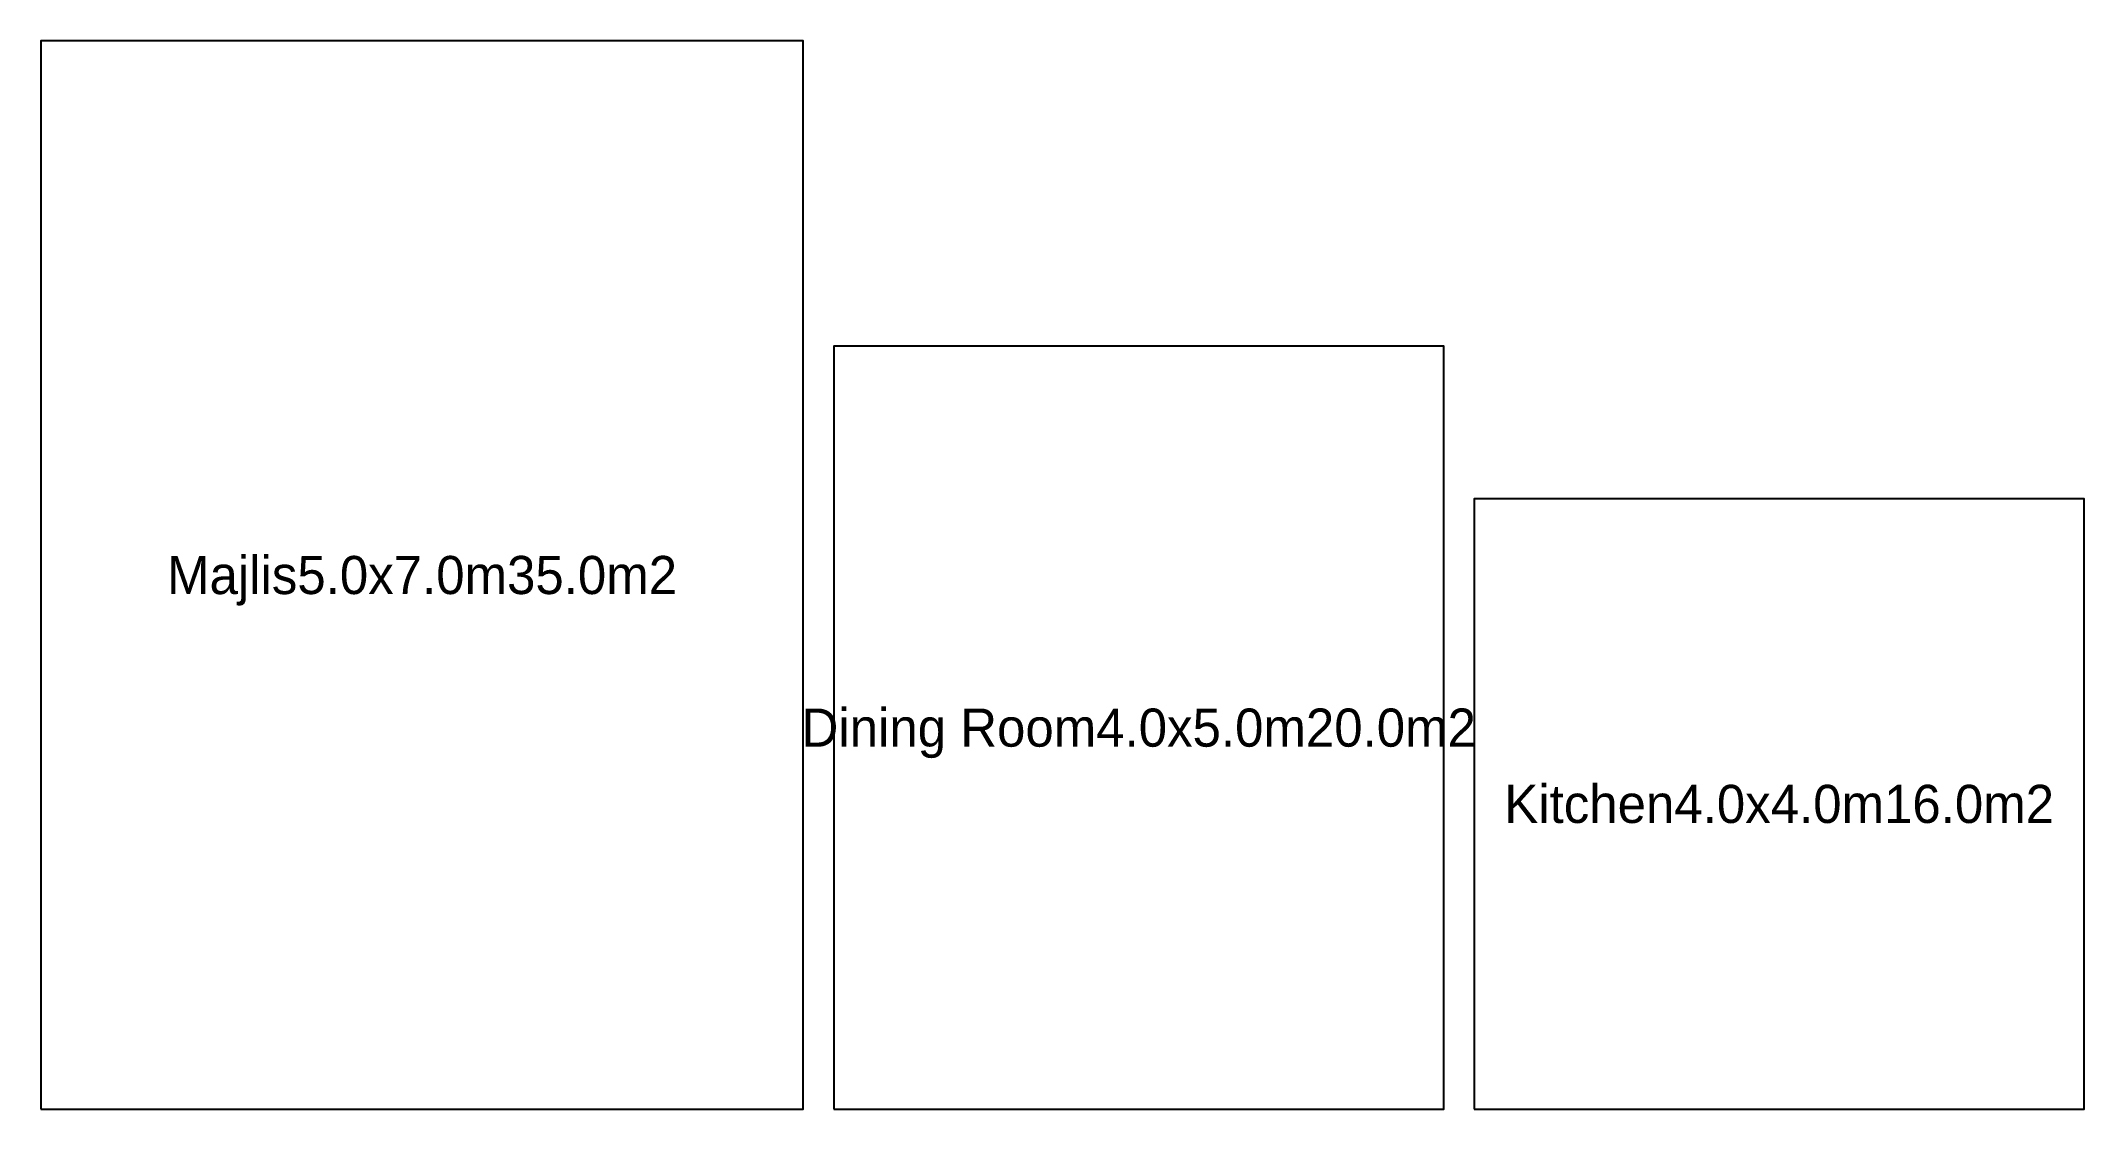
# Model space of a CAD drawing. Header units: metres. Extents: x 0 to 13.4, y 0 to 7.
import ezdxf
from ezdxf.enums import TextEntityAlignment as Align

# ---------------------------------------------------------------- set-up
doc = ezdxf.new("R2010")
doc.units = ezdxf.units.M
doc.layers.add('ROOM_LABELS', color=3, linetype='Continuous')
doc.layers.add('WALLS', color=7, linetype='Continuous')

msp = doc.modelspace()

# ---------------------------------------------------------------- linework, layer by layer
at = {"layer": 'WALLS'}
for points in [[(0, 0), (5, 0), (5, 7), (0, 7), (0, 0)], [(5.2, 0), (9.2, 0), (9.2, 5), (5.2, 5), (5.2, 0)], [(9.4, 0), (13.4, 0), (13.4, 4), (9.4, 4), (9.4, 0)]]:
    msp.add_lwpolyline(points, dxfattribs=at)

# ---------------------------------------------------------------- texts
at = {"layer": 'ROOM_LABELS'}
for s, p in [('Majlis5.0x7.0m35.0m2', (2.5, 3.5)), ('Dining Room4.0x5.0m20.0m2', (7.2, 2.5)), ('Kitchen4.0x4.0m16.0m2', (11.4, 2))]:
    msp.add_text(s, height=0.25, dxfattribs=at).set_placement(p, align=Align.MIDDLE_CENTER)

doc.saveas('drawing.dxf')
